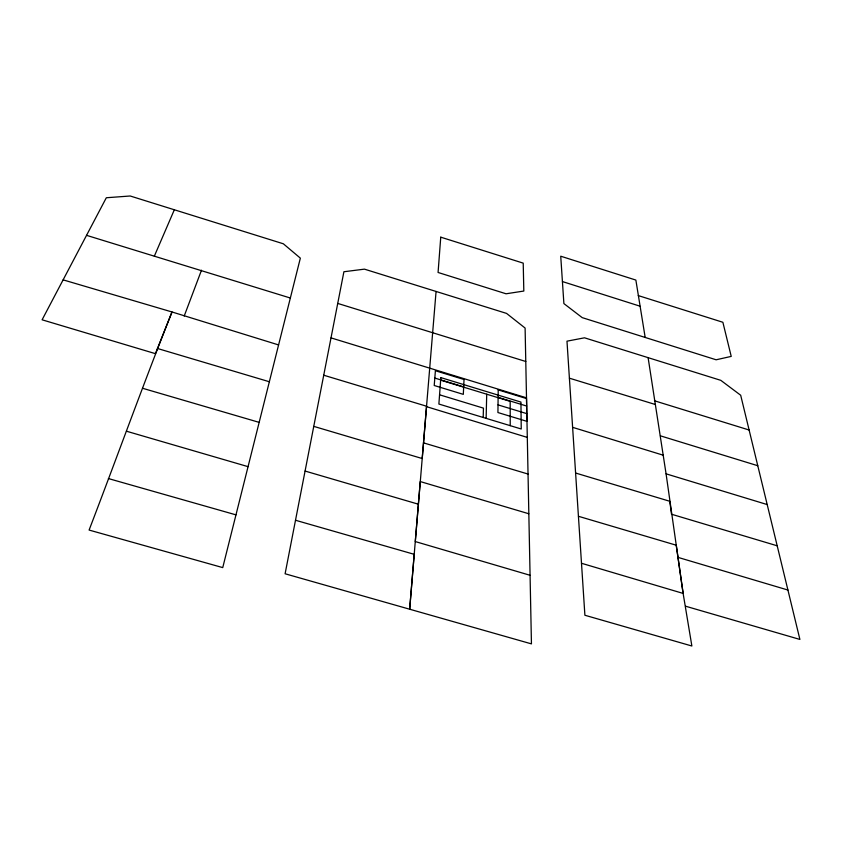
<?xml version="1.0" encoding="UTF-8"?>
<svg xmlns="http://www.w3.org/2000/svg" width="842" height="842" viewBox="0 0 842 842"><rect width="100%" height="100%" fill="white"/><g stroke="black" fill="none" stroke-linecap="round" stroke-linejoin="round"><path stroke-width="1.26" d="M486.129 418.358L486.718 394.203M483.192 417.464L483.445 408.138L439.566 394.803M436.072 291.458L422.21 458.532L313.761 426.368L343.904 271.745L364.449 269.145L506.558 313.403L525.103 328.054L531.449 643.877L285.101 573.77L313.761 426.368M323.77 375.227L426.568 406.223L415.295 541.564L530.06 575.286M63.139 279.87L172.01 311.972C143.256 384.236 116.943 457.438 89.094 530.06L222.741 567.603L300.352 258.136L283.333 243.78L130.194 195.997L106.324 197.754L42.1 319.802L155.423 353.661L172.01 311.972L278.597 344.936M86.568 235.339L290.343 298.015M184.209 316.013L201.491 270.208M154.339 256.157L174.336 209.774M108.376 478.551L235.981 514.862M295.489 520.251L414.201 554.32L409.644 609.44L420.253 481.561L528.808 513.757M126.458 431.209L248.106 466.668M685.714 606.251L799.9 639.436L740.686 395.245L720.805 380.342L584.506 337.81L566.982 341.178L584.895 615.249L691.871 646.003L683.125 593.421L666.075 473.835L648.108 357.671M142.845 388.351L259.147 422.368M305.12 471.067L418.369 504.2M578.465 516.293L676.252 545.216L683.125 593.421L581.517 563.277M677.978 557.372L787.933 590.042M157.422 348.472L269.366 381.752M777.177 545.795L671.516 514.23L669.779 501.274L575.633 473.036M423.484 442.86L528.071 474.057M666.075 473.835L767.209 504.568M569.413 378.184L655.381 404.518M526.513 397.845L331.022 337.884M434.819 378.069L463.679 386.878M498.117 397.34L526.65 406.044M440.64 380.142L510.178 401.371L510.231 425.663M498.022 404.876L526.776 413.632M426.494 406.654L527.25 437.387M660.412 435.84L757.768 465.721M572.602 427.326L663.307 455.227M654.444 400.781L749.148 430.02M337.747 303.425L525.797 361.492M638.257 295.574L722.878 322.275L731.224 356.398L716.121 359.787L582.222 317.634L563.887 303.583L560.73 256.21L635.868 280.07L645.183 337.463M562.467 281.575L639.931 306.162M498.211 389.909L497.927 412.538L526.913 421.347L526.524 398.571L498.211 389.909M464.037 379.51L463.31 394.361L434.219 385.499L435.398 370.743L464.037 379.51M440.829 377.605L438.882 404.044L521.24 428.999L520.935 402.076L440.829 377.605M440.755 237.17L438.072 272.471L506.063 293.784L523.819 291.048L523.219 263.136L440.755 237.17"/></g></svg>
